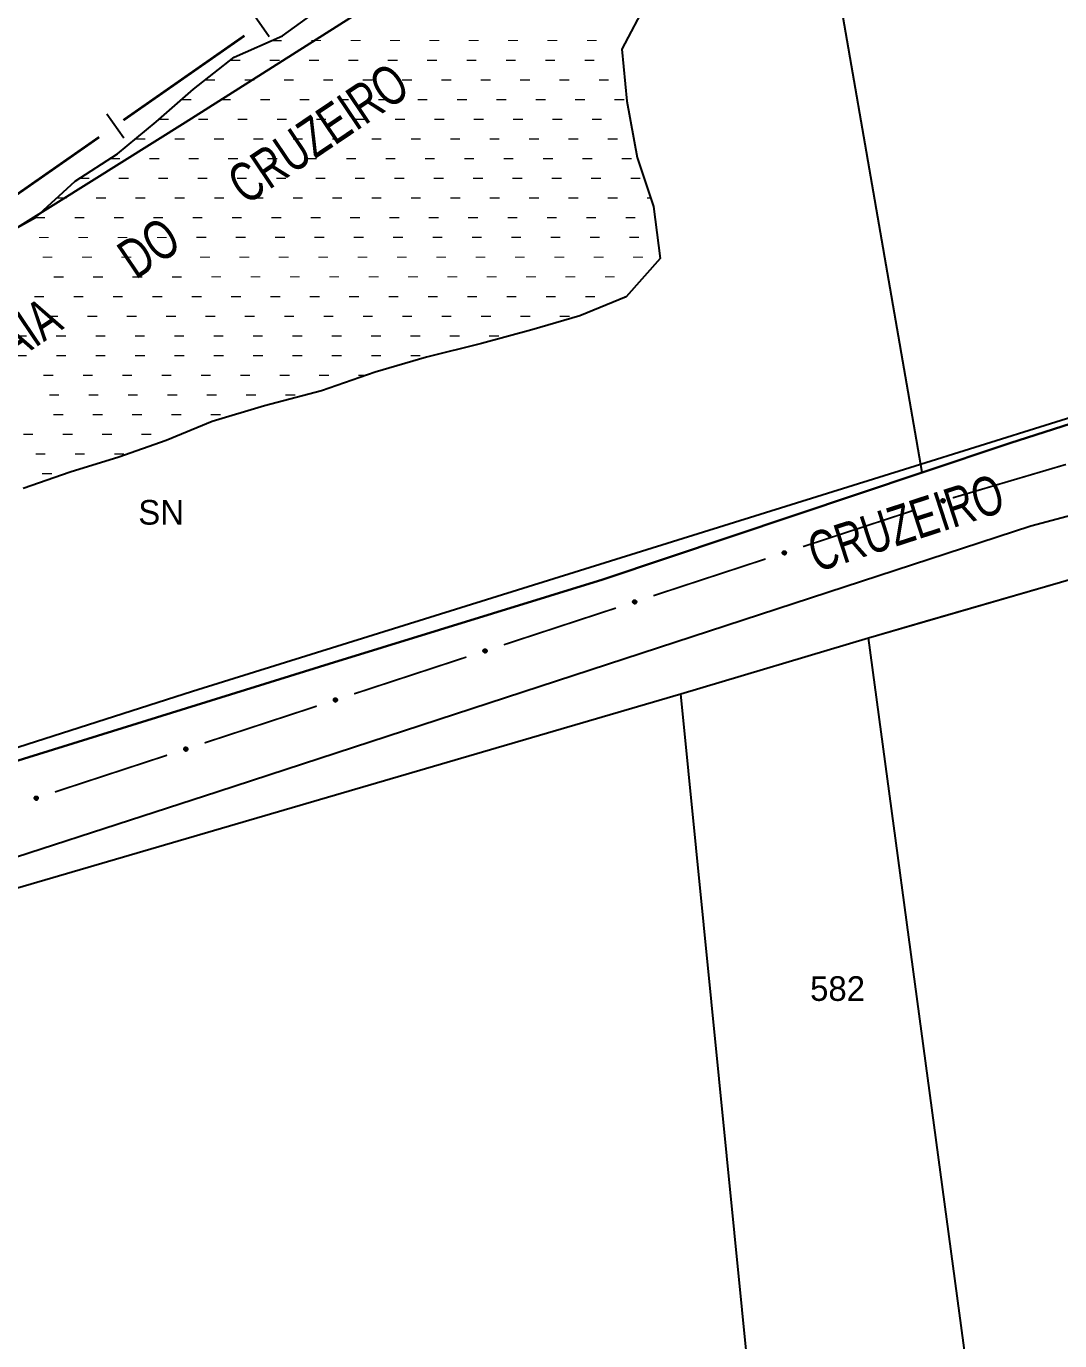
# Model space of a CAD drawing. Extents: x 201053 to 202535, y 4855063 to 4857394.
# Drawn here: x 201629.7 to 201734.7, y 4856941.5 to 4857075 of the extents above; entities that cross this region are included whole.
import ezdxf
from ezdxf.enums import TextEntityAlignment as Align

# ---------------------------------------------------------------- set-up
doc = ezdxf.new("R2010")
doc.units = 0
doc.header["$LTSCALE"] = 1.5
doc.header["$MEASUREMENT"] = 0
doc.linetypes.add('TRACO_00', pattern=[10, -10])
for name, color, linetype in [('CD_MALHA_LOTES', 7, 'CONTINUOUS'), ('HD-CURSO-PERENE', 170, 'CONTINUOUS'), ('HD-PRAIA', 251, 'CONTINUOUS'), ('HD-TXT-PRAIA', 7, 'CONTINUOUS'), ('LM-LIM-SETORES-BAIRROS', 250, 'CONTINUOUS'), ('RU-QUADRA', 210, 'CONTINUOUS'), ('SV-EIXO-RUA-PAV', 20, 'CONTINUOUS'), ('SV-RUA-PAVIM', 7, 'CONTINUOUS'), ('SV-TXT-RUA-PAV', 7, 'CONTINUOUS'), ('Th_NmrPort', 7, 'CONTINUOUS')]:
    doc.layers.add(name, color=color, linetype=linetype)
doc.styles.add('ARIAL', font='ARIAL.SHX')

# ---------------------------------------------------------------- blocks, each defined once
blk = doc.blocks.new('*X4')
at = {"layer": 'HD-PRAIA', "const_width": 0.13}
for points in [[(201654.69081, 4857073.542792), (201655.69081, 4857073.542867)], [(201658.69081, 4857073.543093), (201659.69081, 4857073.543168)], [(201662.69081, 4857073.543394), (201663.69081, 4857073.543469)], [(201666.69081, 4857073.543694), (201667.69081, 4857073.543769)], [(201670.69081, 4857073.543995), (201671.69081, 4857073.54407)], [(201674.69081, 4857073.544296), (201675.69081, 4857073.544371)], [(201678.69081, 4857073.544596), (201679.69081, 4857073.544672)], [(201682.69081, 4857073.544897), (201683.69081, 4857073.544972)], [(201686.69081, 4857073.545198), (201687.69081, 4857073.545273)], [(201690.69081, 4857073.545498), (201690.717335, 4857073.543152)], [(201650.460803, 4857071.542717), (201651.460803, 4857071.542788)], [(201654.460803, 4857071.543003), (201655.460803, 4857071.543074)], [(201658.460803, 4857071.543289), (201659.460803, 4857071.54336)], [(201662.460803, 4857071.543575), (201663.460803, 4857071.543646)], [(201666.460803, 4857071.543861), (201667.460803, 4857071.543932)], [(201670.460803, 4857071.544147), (201671.460803, 4857071.544218)], [(201674.460803, 4857071.544433), (201675.460803, 4857071.544504)], [(201678.460803, 4857071.544719), (201679.460803, 4857071.54479)], [(201682.460803, 4857071.545005), (201683.460803, 4857071.545076)], [(201686.460803, 4857071.545291), (201687.460803, 4857071.545363)], [(201647.909645, 4857069.542658), (201648.909645, 4857069.542727)], [(201651.909645, 4857069.542935), (201652.909645, 4857069.543004)], [(201655.909645, 4857069.543212), (201656.909645, 4857069.543281)], [(201659.909645, 4857069.543489), (201660.909645, 4857069.543558)], [(201663.909645, 4857069.543766), (201664.909645, 4857069.543835)], [(201667.909645, 4857069.544043), (201668.909645, 4857069.544112)], [(201671.909645, 4857069.544319), (201672.909645, 4857069.544389)], [(201675.909645, 4857069.544596), (201676.909645, 4857069.544666)], [(201679.909645, 4857069.544873), (201680.909645, 4857069.544942)], [(201683.909645, 4857069.54515), (201684.909645, 4857069.545219)], [(201687.909645, 4857069.545427), (201688.909645, 4857069.545496)], [(201645.495063, 4857067.542601), (201646.495063, 4857067.542668)], [(201649.495063, 4857067.54287), (201650.495063, 4857067.542937)], [(201653.495063, 4857067.543139), (201654.495063, 4857067.543206)], [(201657.495063, 4857067.543408), (201658.495063, 4857067.543475)], [(201661.495063, 4857067.543677), (201662.495063, 4857067.543744)], [(201665.495063, 4857067.543946), (201666.495063, 4857067.544013)], [(201669.495063, 4857067.544215), (201670.495063, 4857067.544282)], [(201673.495063, 4857067.544484), (201674.495063, 4857067.544551)], [(201677.495063, 4857067.544753), (201678.495063, 4857067.54482)], [(201681.495063, 4857067.545022), (201682.495063, 4857067.545089)], [(201685.495063, 4857067.545291), (201686.495063, 4857067.545358)], [(201689.495063, 4857067.54556), (201690.495063, 4857067.545627)], [(201643.199818, 4857065.542545), (201644.199818, 4857065.542611)], [(201647.199818, 4857065.542807), (201648.199818, 4857065.542872)], [(201651.199818, 4857065.543068), (201652.199818, 4857065.543134)], [(201655.199818, 4857065.54333), (201656.199818, 4857065.543395)], [(201659.199818, 4857065.543591), (201660.199818, 4857065.543657)], [(201663.199818, 4857065.543853), (201664.199818, 4857065.543918)], [(201667.199818, 4857065.544115), (201668.199818, 4857065.54418)], [(201671.199818, 4857065.544376), (201672.199818, 4857065.544441)], [(201675.199818, 4857065.544638), (201676.199818, 4857065.544703)], [(201679.199818, 4857065.544899), (201680.199818, 4857065.544965)], [(201683.199818, 4857065.545161), (201684.199818, 4857065.545226)], [(201687.199818, 4857065.545422), (201688.199818, 4857065.545488)], [(201640.812986, 4857063.542488), (201641.812986, 4857063.542552)], [(201644.812986, 4857063.542743), (201645.812986, 4857063.542806)], [(201648.812986, 4857063.542997), (201649.812986, 4857063.543061)], [(201652.812986, 4857063.543252), (201653.812986, 4857063.543315)], [(201656.812986, 4857063.543506), (201657.812986, 4857063.54357)], [(201660.812986, 4857063.543761), (201661.812986, 4857063.543825)], [(201664.812986, 4857063.544015), (201665.812986, 4857063.544079)], [(201668.812986, 4857063.54427), (201669.812986, 4857063.544334)], [(201672.812986, 4857063.544524), (201673.812986, 4857063.544588)], [(201676.812986, 4857063.544779), (201677.812986, 4857063.544843)], [(201680.812986, 4857063.545033), (201681.812986, 4857063.545097)], [(201684.812986, 4857063.545288), (201685.812986, 4857063.545352)], [(201688.812986, 4857063.545542), (201689.812986, 4857063.545606)], [(201638.236797, 4857061.54243), (201639.236797, 4857061.542491)], [(201642.236797, 4857061.542677), (201643.236797, 4857061.542739)], [(201646.236797, 4857061.542925), (201647.236797, 4857061.542987)], [(201650.236797, 4857061.543172), (201651.236797, 4857061.543234)], [(201654.236797, 4857061.54342), (201655.236797, 4857061.543482)], [(201658.236797, 4857061.543667), (201659.236797, 4857061.543729)], [(201662.236797, 4857061.543915), (201663.236797, 4857061.543977)], [(201666.236797, 4857061.544162), (201667.236797, 4857061.544224)], [(201670.236797, 4857061.54441), (201671.236797, 4857061.544472)], [(201674.236797, 4857061.544657), (201675.236797, 4857061.544719)], [(201678.236797, 4857061.544905), (201679.236797, 4857061.544967)], [(201682.236797, 4857061.545153), (201683.236797, 4857061.545214)], [(201686.236797, 4857061.5454), (201687.236797, 4857061.545462)], [(201690.236797, 4857061.545648), (201691.236797, 4857061.54571)], [(201635.128784, 4857059.542365), (201636.128784, 4857059.542425)], [(201639.128784, 4857059.542605), (201640.128784, 4857059.542665)], [(201643.128784, 4857059.542844), (201644.128784, 4857059.542904)], [(201647.128784, 4857059.543084), (201648.128784, 4857059.543144)], [(201651.128784, 4857059.543323), (201652.128784, 4857059.543383)], [(201655.128784, 4857059.543563), (201656.128784, 4857059.543623)], [(201659.128784, 4857059.543802), (201660.128784, 4857059.543862)], [(201663.128784, 4857059.544042), (201664.128784, 4857059.544102)], [(201667.128784, 4857059.544281), (201668.128784, 4857059.544341)], [(201671.128784, 4857059.544521), (201672.128784, 4857059.544581)], [(201675.128784, 4857059.54476), (201676.128784, 4857059.54482)], [(201679.128784, 4857059.545), (201680.128784, 4857059.54506)], [(201683.128784, 4857059.545239), (201684.128784, 4857059.545299)], [(201687.128784, 4857059.545479), (201688.128784, 4857059.545539)], [(201691.128784, 4857059.545718), (201692.128784, 4857059.545778)], [(201632.81911, 4857057.542309), (201633.81911, 4857057.542368)], [(201636.81911, 4857057.542543), (201637.81911, 4857057.542601)], [(201640.81911, 4857057.542777), (201641.81911, 4857057.542835)], [(201644.81911, 4857057.54301), (201645.81911, 4857057.543069)], [(201648.81911, 4857057.543244), (201649.81911, 4857057.543303)], [(201652.81911, 4857057.543478), (201653.81911, 4857057.543536)], [(201656.81911, 4857057.543711), (201657.81911, 4857057.54377)], [(201660.81911, 4857057.543945), (201661.81911, 4857057.544004)], [(201664.81911, 4857057.544179), (201665.81911, 4857057.544237)], [(201668.81911, 4857057.544412), (201669.81911, 4857057.544471)], [(201672.81911, 4857057.544646), (201673.81911, 4857057.544705)], [(201676.81911, 4857057.54488), (201677.81911, 4857057.544938)], [(201680.81911, 4857057.545114), (201681.81911, 4857057.545172)], [(201684.81911, 4857057.545347), (201685.81911, 4857057.545406)], [(201688.81911, 4857057.545581), (201689.81911, 4857057.545639)], [(201692.81911, 4857057.545815), (201693.189029, 4857057.542913)], [(201630.627862, 4857055.542254), (201631.627862, 4857055.542312)], [(201634.627862, 4857055.542483), (201635.627862, 4857055.542541)], [(201638.627862, 4857055.542712), (201639.627862, 4857055.54277)], [(201642.627862, 4857055.542941), (201643.627862, 4857055.542998)], [(201646.627862, 4857055.54317), (201647.627862, 4857055.543227)], [(201650.627862, 4857055.543399), (201651.627862, 4857055.543456)], [(201654.627862, 4857055.543628), (201655.627862, 4857055.543685)], [(201658.627862, 4857055.543857), (201659.627862, 4857055.543914)], [(201662.627862, 4857055.544086), (201663.627862, 4857055.544143)], [(201666.627862, 4857055.544315), (201667.627862, 4857055.544372)], [(201670.627862, 4857055.544544), (201671.627862, 4857055.544601)], [(201674.627862, 4857055.544772), (201675.627862, 4857055.54483)], [(201678.627862, 4857055.545001), (201679.627862, 4857055.545059)], [(201682.627862, 4857055.54523), (201683.627862, 4857055.545288)], [(201686.627862, 4857055.545459), (201687.627862, 4857055.545516)], [(201690.627862, 4857055.545688), (201691.627862, 4857055.545745)], [(201631.00569, 4857053.542408), (201632.00569, 4857053.542463)], [(201635.00569, 4857053.54263), (201636.00569, 4857053.542686)], [(201639.00569, 4857053.542852), (201640.00569, 4857053.542908)], [(201643.00569, 4857053.543075), (201644.00569, 4857053.54313)], [(201647.00569, 4857053.543297), (201648.00569, 4857053.543353)], [(201651.00569, 4857053.54352), (201652.00569, 4857053.543575)], [(201655.00569, 4857053.543742), (201656.00569, 4857053.543798)], [(201659.00569, 4857053.543964), (201660.00569, 4857053.54402)], [(201663.00569, 4857053.544187), (201664.00569, 4857053.544242)], [(201667.00569, 4857053.544409), (201668.00569, 4857053.544465)], [(201671.00569, 4857053.544631), (201672.00569, 4857053.544687)], [(201675.00569, 4857053.544854), (201676.00569, 4857053.544909)], [(201679.00569, 4857053.545076), (201680.00569, 4857053.545132)], [(201683.00569, 4857053.545299), (201684.00569, 4857053.545354)], [(201687.00569, 4857053.545521), (201688.00569, 4857053.545577)], [(201691.00569, 4857053.545743), (201692.00569, 4857053.545799)], [(201631.387108, 4857051.542549), (201632.387108, 4857051.542603)], [(201635.387108, 4857051.542765), (201636.387108, 4857051.542819)], [(201639.387108, 4857051.542982), (201640.387108, 4857051.543036)], [(201643.387108, 4857051.543198), (201644.387108, 4857051.543252)], [(201647.387108, 4857051.543414), (201648.387108, 4857051.543469)], [(201651.387108, 4857051.543631), (201652.387108, 4857051.543685)], [(201655.387108, 4857051.543847), (201656.387108, 4857051.543901)], [(201659.387108, 4857051.544064), (201660.387108, 4857051.544118)], [(201663.387108, 4857051.54428), (201664.387108, 4857051.544334)], [(201667.387108, 4857051.544497), (201668.387108, 4857051.544551)], [(201671.387108, 4857051.544713), (201672.387108, 4857051.544767)], [(201675.387108, 4857051.544929), (201676.387108, 4857051.544983)], [(201679.387108, 4857051.545146), (201680.387108, 4857051.5452)], [(201683.387108, 4857051.545362), (201684.387108, 4857051.545416)], [(201687.387108, 4857051.545579), (201688.387108, 4857051.545633)], [(201691.387108, 4857051.545795), (201692.387108, 4857051.545849)], [(201632.519418, 4857049.542698), (201633.519418, 4857049.542752)], [(201636.519418, 4857049.542913), (201637.519418, 4857049.542967)], [(201640.519418, 4857049.543127), (201641.519418, 4857049.543181)], [(201644.519418, 4857049.543342), (201645.519418, 4857049.543396)], [(201648.519418, 4857049.543557), (201649.519418, 4857049.54361)], [(201652.519418, 4857049.543771), (201653.519418, 4857049.543825)], [(201656.519418, 4857049.543986), (201657.519418, 4857049.54404)], [(201660.519418, 4857049.544201), (201661.519418, 4857049.544254)], [(201664.519418, 4857049.544415), (201665.519418, 4857049.544469)], [(201668.519418, 4857049.54463), (201669.519418, 4857049.544683)], [(201672.519418, 4857049.544844), (201673.519418, 4857049.544898)], [(201676.519418, 4857049.545059), (201677.519418, 4857049.545113)], [(201680.519417, 4857049.545274), (201681.519417, 4857049.545327)], [(201684.519417, 4857049.545488), (201685.519417, 4857049.545542)], [(201688.519417, 4857049.545703), (201689.519417, 4857049.545757)], [(201630.535408, 4857047.542644), (201631.535408, 4857047.542698)], [(201634.535408, 4857047.542859), (201635.535408, 4857047.542912)], [(201638.535408, 4857047.543073), (201639.535408, 4857047.543127)], [(201642.535408, 4857047.543287), (201643.535408, 4857047.543341)], [(201646.535408, 4857047.543502), (201647.535408, 4857047.543555)], [(201650.535408, 4857047.543716), (201651.535408, 4857047.54377)], [(201654.535408, 4857047.54393), (201655.535408, 4857047.543984)], [(201658.535408, 4857047.544145), (201659.535408, 4857047.544198)], [(201662.535408, 4857047.544359), (201663.535408, 4857047.544412)], [(201666.535408, 4857047.544573), (201667.535408, 4857047.544627)], [(201670.535408, 4857047.544788), (201671.535408, 4857047.544841)], [(201674.535408, 4857047.545002), (201675.535408, 4857047.545055)], [(201678.535408, 4857047.545216), (201679.535408, 4857047.54527)], [(201682.535408, 4857047.54543), (201683.535408, 4857047.545484)], [(201686.535408, 4857047.545645), (201687.535408, 4857047.545698)], [(201690.535408, 4857047.545859), (201690.72771, 4857047.542723)], [(201631.934442, 4857045.542813), (201632.934442, 4857045.542868)], [(201635.934442, 4857045.543031), (201636.934442, 4857045.543086)], [(201639.934442, 4857045.543249), (201640.934442, 4857045.543303)], [(201643.934442, 4857045.543467), (201644.934442, 4857045.543521)], [(201647.934442, 4857045.543684), (201648.934442, 4857045.543739)], [(201651.934442, 4857045.543902), (201652.934442, 4857045.543957)], [(201655.934442, 4857045.54412), (201656.934442, 4857045.544174)], [(201659.934442, 4857045.544338), (201660.934442, 4857045.544392)], [(201663.934442, 4857045.544555), (201664.934442, 4857045.54461)], [(201667.934442, 4857045.544773), (201668.934442, 4857045.544827)], [(201671.934442, 4857045.544991), (201672.934442, 4857045.545045)], [(201675.934442, 4857045.545208), (201676.934442, 4857045.545263)], [(201679.934442, 4857045.545426), (201680.934442, 4857045.545481)], [(201683.934442, 4857045.545644), (201684.934442, 4857045.545698)], [(201628.761936, 4857043.542773), (201629.761936, 4857043.542829)], [(201632.761936, 4857043.542996), (201633.761936, 4857043.543052)], [(201636.761936, 4857043.54322), (201637.761936, 4857043.543276)], [(201640.761936, 4857043.543444), (201641.761936, 4857043.5435)], [(201644.761936, 4857043.543668), (201645.761936, 4857043.543724)], [(201648.761936, 4857043.543891), (201649.761936, 4857043.543947)], [(201652.761936, 4857043.544115), (201653.761936, 4857043.544171)], [(201656.761936, 4857043.544339), (201657.761936, 4857043.544395)], [(201660.761936, 4857043.544562), (201661.761936, 4857043.544618)], [(201664.761936, 4857043.544786), (201665.761936, 4857043.544842)], [(201668.761936, 4857043.54501), (201669.761936, 4857043.545066)], [(201672.761936, 4857043.545234), (201673.761936, 4857043.54529)], [(201676.761936, 4857043.545457), (201677.761936, 4857043.545513)], [(201628.774945, 4857041.542956), (201629.774945, 4857041.543014)], [(201632.774945, 4857041.543186), (201633.774945, 4857041.543244)], [(201636.774945, 4857041.543416), (201637.774945, 4857041.543474)], [(201640.774945, 4857041.543647), (201641.774945, 4857041.543704)], [(201644.774945, 4857041.543877), (201645.774945, 4857041.543934)], [(201648.774945, 4857041.544107), (201649.774945, 4857041.544165)], [(201652.774945, 4857041.544337), (201653.774945, 4857041.544395)], [(201656.774945, 4857041.544567), (201657.774945, 4857041.544625)], [(201660.774945, 4857041.544798), (201661.774945, 4857041.544855)], [(201664.774945, 4857041.545028), (201665.774945, 4857041.545085)], [(201668.774945, 4857041.545258), (201669.774945, 4857041.545316)], [(201631.474832, 4857039.54335), (201632.474832, 4857039.543408)], [(201635.474832, 4857039.543583), (201636.474832, 4857039.543641)], [(201639.474832, 4857039.543816), (201640.474832, 4857039.543874)], [(201643.474832, 4857039.544049), (201644.474832, 4857039.544107)], [(201647.474832, 4857039.544282), (201648.474832, 4857039.54434)], [(201651.474832, 4857039.544515), (201652.474832, 4857039.544573)], [(201655.474832, 4857039.544748), (201656.474832, 4857039.544806)], [(201659.474832, 4857039.544981), (201660.474832, 4857039.545039)], [(201663.474832, 4857039.545214), (201664.213258, 4857039.542326)], [(201632.059698, 4857037.543557), (201633.059698, 4857037.543617)], [(201636.059698, 4857037.543795), (201637.059698, 4857037.543855)], [(201640.059698, 4857037.544033), (201641.059698, 4857037.544093)], [(201644.059698, 4857037.544272), (201645.059698, 4857037.544331)], [(201648.059698, 4857037.54451), (201649.059698, 4857037.544569)], [(201652.059698, 4857037.544748), (201653.059698, 4857037.544807)], [(201656.059698, 4857037.544986), (201657.059698, 4857037.545046)], [(201632.477232, 4857035.543795), (201633.477232, 4857035.543857)], [(201636.477232, 4857035.544041), (201637.477232, 4857035.544103)], [(201640.477232, 4857035.544287), (201641.477232, 4857035.544348)], [(201644.477232, 4857035.544533), (201645.477232, 4857035.544594)], [(201648.477232, 4857035.544778), (201649.477232, 4857035.54484)], [(201629.423528, 4857033.543781), (201630.423528, 4857033.543844)], [(201633.423528, 4857033.544032), (201634.423528, 4857033.544095)], [(201637.423528, 4857033.544284), (201638.423528, 4857033.544347)], [(201641.423528, 4857033.544535), (201642.423528, 4857033.544598)], [(201630.665536, 4857031.544037), (201631.665536, 4857031.544102)], [(201634.665536, 4857031.544295), (201635.665536, 4857031.54436)], [(201638.665536, 4857031.544553), (201639.665536, 4857031.544617)], [(201631.327446, 4857029.544316), (201632.327446, 4857029.544382)]]:
    blk.add_lwpolyline(points, dxfattribs=at)

msp = doc.modelspace()

# ---------------------------------------------------------------- linework, layer by layer
at = {"layer": 'CD_MALHA_LOTES', "linetype": 'Continuous', "flags": 128}
for points in [[(201569.73, 4857017.18), (201570.05, 4857017.33), (201606.96, 4857040.89), (201645.86, 4857065.22), (201694.69, 4857096.17), (201707.79, 4857104.38)], [(201720.76, 4857029.67), (201707.79, 4857104.38)], [(201741.2, 4857036.35), (201729.66, 4857032.65), (201720.76, 4857029.67)], [(201720.76, 4857029.67), (201688.31, 4857018.8), (201660.51, 4857010.23), (201603.9, 4856992.69), (201578.12, 4856984.5)], [(201715.31, 4857012.89), (201721.1, 4857014.59), (201734.81, 4857018.55)], [(201696.24, 4857007.19), (201715.31, 4857012.89)], [(201734.68, 4856869.2), (201715.31, 4857012.89)], [(201620.8, 4856985.18), (201696.24, 4857007.19)], [(201710.23, 4856866.78), (201696.24, 4857007.19)]]:
    msp.add_lwpolyline(points, dxfattribs=at)
at = {"layer": 'HD-CURSO-PERENE', "linetype": 'Continuous'}
msp.add_polyline3d([(201626.06, 4857053.02, 2.07), (201630.66, 4857055.56, 2.07), (201634.69, 4857059.26, 2.07), (201639.01, 4857062.04, 2.07), (201642.91, 4857065.29, 2.07), (201646.72, 4857068.61, 2.07), (201650.84, 4857071.84, 2.07), (201655.77, 4857074.02, 2.07), (201660.02, 4857077.1, 2.07), (201664.01, 4857080.14, 2.07), (201668.56, 4857082.42, 2.07), (201673.12, 4857084.61, 2.07), (201678.25, 4857087.26, 2.07), (201682.1, 4857090.54, 2.07), (201686.73, 4857093.38, 2.07), (201691.33, 4857096.31, 2.07), (201696.41, 4857098.94, 2.07), (201701.06, 4857101.23, 2.07), (201706, 4857104.3, 2.07), (201710.25, 4857107.26, 2.07), (201714.72, 4857109.81, 2.07), (201719.41, 4857111.79, 2.07), (201723.44, 4857115.09, 2.07), (201728.27, 4857117.29, 2.07)], dxfattribs=at)
at = {"layer": 'HD-PRAIA', "linetype": 'TRACO_00'}
for points in [[(201626.06, 4857053.02, 3.62), (201630.66, 4857055.56, 3.62), (201634.69, 4857059.26, 3.62), (201639.01, 4857062.04, 3.62), (201642.91, 4857065.29, 3.62), (201646.72, 4857068.61, 3.62), (201650.84, 4857071.84, 3.62), (201655.77, 4857074.02, 3.62), (201660.02, 4857077.1, 3.62)], [(201692.79, 4857077.46, 3.74), (201690.25, 4857072.66, 3.7), (201690.75, 4857067.4, 3.7), (201691.81, 4857061.68, 3.66), (201693.47, 4857056.7, 3.66), (201694.15, 4857051.42, 3.68), (201690.69, 4857047.5, 3.64), (201685.99, 4857045.6, 3.64), (201681.09, 4857044.16, 3.66), (201675.99, 4857042.78, 3.68), (201670.39, 4857041.38, 3.66), (201665.17, 4857039.88, 3.66), (201659.73, 4857037.96, 3.68), (201653.93, 4857036.46, 3.64), (201648.61, 4857034.86, 3.56), (201643.95, 4857032.94, 3.52), (201639.13, 4857031.24, 3.52), (201634.19, 4857029.72, 3.54), (201629.41, 4857028.04, 3.54)]]:
    msp.add_polyline3d(points, dxfattribs=at)
at = {"layer": 'LM-LIM-SETORES-BAIRROS'}
for points in [[(201652.680356, 4857076.406528), (201654.396319, 4857073.945741)], [(201637.915636, 4857066.11075), (201639.631599, 4857063.649964)]]:
    msp.add_lwpolyline(points, dxfattribs=at)
at = {"layer": 'LM-LIM-SETORES-BAIRROS', "const_width": 0.25}
for points in [[(201651.897813, 4857074.032159), (201639.593879, 4857065.452345)], [(201637.133093, 4857063.736382), (201624.829159, 4857055.156567)]]:
    msp.add_lwpolyline(points, dxfattribs=at)
at = {"layer": 'RU-QUADRA', "linetype": 'Continuous'}
for points in [[(201694.69, 4857096.17), (201645.86, 4857065.22), (201606.96, 4857040.89)], [(201603.9, 4856992.69), (201660.51, 4857010.23), (201688.31, 4857018.8), (201720.76, 4857029.67), (201729.66, 4857032.65), (201741.2, 4857036.35), (201756.37, 4857041.22), (201816.46, 4857058.76), (201837.51, 4857064.84), (201861.75, 4857071.84)]]:
    msp.add_lwpolyline(points, dxfattribs=at)
at = {"layer": 'RU-QUADRA', "linetype": 'Continuous', "flags": 128}
msp.add_lwpolyline([(201620.8, 4856985.18), (201696.24, 4857007.19), (201715.31, 4857012.89), (201734.81, 4857018.55), (201757.79, 4857025.29), (201786.85, 4857033.88), (201811.69, 4857041.17), (201815.84, 4856989.19), (201817.18, 4856973.89), (201819.21, 4856950.73), (201820.43, 4856936.79)], dxfattribs=at)
at = {"layer": 'SV-EIXO-RUA-PAV', "const_width": 0.18}
for points in [[(201723.871112, 4857027.099494), (201735.380535, 4857030.495551)], [(201708.657683, 4857022.14591), (201720.060969, 4857025.882895)], [(201693.453301, 4857017.163262), (201704.856588, 4857020.900248)], [(201678.248919, 4857012.180615), (201689.652206, 4857015.917601)], [(201663.044538, 4857007.197968), (201674.447824, 4857010.934953)], [(201647.840156, 4857002.215321), (201659.243442, 4857005.952306)], [(201632.635774, 4856997.232674), (201644.03906, 4857000.969659)]]:
    msp.add_lwpolyline(points, dxfattribs=at)
at = {"layer": 'SV-EIXO-RUA-PAV'}
for points in [[(201722.72104, 4857026.874918), (201722.743811, 4857026.918202), (201722.772233, 4857026.950746), (201722.803751, 4857026.971066), (201722.836284, 4857026.981761), (201722.8708, 4857026.988953), (201722.907199, 4857026.988526), (201722.947493, 4857026.979104), (201722.991072, 4857026.956566), (201723.022497, 4857026.92526), (201723.044072, 4857026.895426), (201723.057177, 4857026.862144), (201723.063602, 4857026.828497), (201723.061909, 4857026.790703), (201723.051962, 4857026.749962), (201723.028238, 4857026.706689), (201723.000155, 4857026.674975), (201722.969154, 4857026.656121), (201722.935611, 4857026.643158), (201722.900286, 4857026.636238), (201722.864558, 4857026.636862), (201722.823557, 4857026.646951), (201722.781157, 4857026.670932), (201722.749206, 4857026.69858), (201722.729921, 4857026.729309), (201722.717903, 4857026.762619), (201722.710268, 4857026.79715), (201722.709174, 4857026.833757), (201722.72104, 4857026.874918)], [(201706.586319, 4857021.582941), (201706.607792, 4857021.626883), (201706.635233, 4857021.660259), (201706.666132, 4857021.681508), (201706.698333, 4857021.693165), (201706.73262, 4857021.701381), (201706.769015, 4857021.702038), (201706.809571, 4857021.693819), (201706.853802, 4857021.672587), (201706.886144, 4857021.64223), (201706.908598, 4857021.613051), (201706.922687, 4857021.580174), (201706.93011, 4857021.546733), (201706.929542, 4857021.508905), (201706.920812, 4857021.467886), (201706.898386, 4857021.423927), (201706.871259, 4857021.391391), (201706.840833, 4857021.371623), (201706.80769, 4857021.357668), (201706.772586, 4857021.349699), (201706.736856, 4857021.349261), (201706.695573, 4857021.358125), (201706.652478, 4857021.380834), (201706.619719, 4857021.407519), (201706.599528, 4857021.437661), (201706.586524, 4857021.470599), (201706.577865, 4857021.504887), (201706.575682, 4857021.541445), (201706.586319, 4857021.582941)], [(201691.381937, 4857016.600294), (201691.40341, 4857016.644236), (201691.430851, 4857016.677611), (201691.461751, 4857016.69886), (201691.493951, 4857016.710518), (201691.528238, 4857016.718734), (201691.564633, 4857016.719391), (201691.605189, 4857016.711172), (201691.649421, 4857016.68994), (201691.681763, 4857016.659582), (201691.704216, 4857016.630404), (201691.718305, 4857016.597526), (201691.725728, 4857016.564085), (201691.72516, 4857016.526257), (201691.71643, 4857016.485239), (201691.694004, 4857016.441279), (201691.666878, 4857016.408744), (201691.636451, 4857016.388975), (201691.603308, 4857016.37502), (201691.568204, 4857016.367052), (201691.532474, 4857016.366614), (201691.491191, 4857016.375478), (201691.448096, 4857016.398187), (201691.415337, 4857016.424872), (201691.395146, 4857016.455013), (201691.382142, 4857016.487951), (201691.373484, 4857016.52224), (201691.3713, 4857016.558798), (201691.381937, 4857016.600294)], [(201676.177555, 4857011.617647), (201676.199029, 4857011.661589), (201676.22647, 4857011.694964), (201676.257369, 4857011.716213), (201676.28957, 4857011.727871), (201676.323856, 4857011.736087), (201676.360251, 4857011.736743), (201676.400807, 4857011.728524), (201676.445039, 4857011.707293), (201676.477381, 4857011.676935), (201676.499834, 4857011.647757), (201676.513923, 4857011.614879), (201676.521346, 4857011.581438), (201676.520778, 4857011.54361), (201676.512048, 4857011.502592), (201676.489623, 4857011.458632), (201676.462496, 4857011.426097), (201676.432069, 4857011.406328), (201676.398927, 4857011.392373), (201676.363822, 4857011.384405), (201676.328092, 4857011.383966), (201676.286809, 4857011.392831), (201676.243714, 4857011.41554), (201676.210955, 4857011.442225), (201676.190765, 4857011.472366), (201676.17776, 4857011.505304), (201676.169102, 4857011.539593), (201676.166919, 4857011.576151), (201676.177555, 4857011.617647)], [(201660.973173, 4857006.634999), (201660.994647, 4857006.678942), (201661.022088, 4857006.712317), (201661.052987, 4857006.733566), (201661.085188, 4857006.745223), (201661.119474, 4857006.753439), (201661.155869, 4857006.754096), (201661.196426, 4857006.745877), (201661.240657, 4857006.724646), (201661.272999, 4857006.694288), (201661.295452, 4857006.665109), (201661.309541, 4857006.632232), (201661.316965, 4857006.598791), (201661.316396, 4857006.560963), (201661.307666, 4857006.519944), (201661.285241, 4857006.475985), (201661.258114, 4857006.443449), (201661.227687, 4857006.423681), (201661.194545, 4857006.409726), (201661.159441, 4857006.401758), (201661.123711, 4857006.401319), (201661.082427, 4857006.410184), (201661.039332, 4857006.432892), (201661.006573, 4857006.459578), (201660.986383, 4857006.489719), (201660.973379, 4857006.522657), (201660.96472, 4857006.556946), (201660.962537, 4857006.593504), (201660.973173, 4857006.634999)], [(201645.768791, 4857001.652352), (201645.790265, 4857001.696294), (201645.817706, 4857001.72967), (201645.848605, 4857001.750919), (201645.880806, 4857001.762576), (201645.915092, 4857001.770792), (201645.951488, 4857001.771449), (201645.992044, 4857001.76323), (201646.036275, 4857001.741998), (201646.068617, 4857001.711641), (201646.09107, 4857001.682462), (201646.105159, 4857001.649585), (201646.112583, 4857001.616144), (201646.112015, 4857001.578316), (201646.103284, 4857001.537297), (201646.080859, 4857001.493338), (201646.053732, 4857001.460802), (201646.023305, 4857001.441034), (201645.990163, 4857001.427079), (201645.955059, 4857001.419111), (201645.919329, 4857001.418672), (201645.878045, 4857001.427536), (201645.83495, 4857001.450245), (201645.802191, 4857001.47693), (201645.782001, 4857001.507072), (201645.768997, 4857001.54001), (201645.760338, 4857001.574298), (201645.758155, 4857001.610856), (201645.768791, 4857001.652352)], [(201630.56441, 4856996.669705), (201630.585883, 4856996.713647), (201630.613324, 4856996.747022), (201630.644223, 4856996.768271), (201630.676424, 4856996.779929), (201630.710711, 4856996.788145), (201630.747106, 4856996.788802), (201630.787662, 4856996.780583), (201630.831893, 4856996.759351), (201630.864235, 4856996.728994), (201630.886689, 4856996.699815), (201630.900778, 4856996.666938), (201630.908201, 4856996.633496), (201630.907633, 4856996.595668), (201630.898903, 4856996.55465), (201630.876477, 4856996.51069), (201630.84935, 4856996.478155), (201630.818923, 4856996.458386), (201630.785781, 4856996.444431), (201630.750677, 4856996.436463), (201630.714947, 4856996.436025), (201630.673663, 4856996.444889), (201630.630569, 4856996.467598), (201630.597809, 4856996.494283), (201630.577619, 4856996.524424), (201630.564615, 4856996.557363), (201630.555956, 4856996.591651), (201630.553773, 4856996.628209), (201630.56441, 4856996.669705)]]:
    msp.add_lwpolyline(points, close=True, dxfattribs=at)
for points in [[(201722.709174, 4857026.833757), (201722.991072, 4857026.956566)], [(201722.710268, 4857026.79715), (201723.022497, 4857026.92526)], [(201722.714298, 4857026.816657), (201723.002264, 4857026.940039)], [(201722.716422, 4857026.852851), (201722.966435, 4857026.965034)], [(201722.717408, 4857026.782007), (201723.028009, 4857026.910645)], [(201722.717903, 4857026.762619), (201723.044072, 4857026.895426)], [(201722.72104, 4857026.874918), (201722.947493, 4857026.979104)], [(201722.726526, 4857026.746285), (201723.049678, 4857026.875781)], [(201722.729921, 4857026.729309), (201723.057177, 4857026.862144)], [(201722.734402, 4857026.897991), (201722.920372, 4857026.981318)], [(201722.74311, 4857026.714189), (201723.057637, 4857026.843985)], [(201722.743811, 4857026.918202), (201722.907199, 4857026.988526)], [(201722.749206, 4857026.69858), (201723.063602, 4857026.828497)], [(201722.759933, 4857026.936824), (201722.880788, 4857026.985288)], [(201722.767546, 4857026.68441), (201723.058516, 4857026.807255)], [(201722.772233, 4857026.950746), (201722.8708, 4857026.988953)], [(201722.781157, 4857026.670932), (201723.061909, 4857026.790703)], [(201722.805607, 4857026.661495), (201723.05416, 4857026.76898)], [(201722.823557, 4857026.646951), (201723.051962, 4857026.749962)], [(201722.848666, 4857026.645747), (201723.032791, 4857026.725685)], [(201722.864558, 4857026.636862), (201723.028238, 4857026.706689)], [(201722.886404, 4857026.638388), (201723.008182, 4857026.688547)], [(201722.900286, 4857026.636238), (201723.000155, 4857026.674975)], [(201706.575682, 4857021.541445), (201706.853802, 4857021.672587)], [(201706.577865, 4857021.504887), (201706.886144, 4857021.64223)], [(201706.581313, 4857021.524505), (201706.86548, 4857021.6564)], [(201706.582359, 4857021.560746), (201706.828924, 4857021.680318)], [(201706.585453, 4857021.489964), (201706.892089, 4857021.627786)], [(201706.586319, 4857021.582941), (201706.809571, 4857021.693819)], [(201706.586524, 4857021.470599), (201706.908598, 4857021.613051)], [(201706.595629, 4857021.454529), (201706.914785, 4857021.593582)], [(201706.598988, 4857021.606401), (201706.782396, 4857021.695225)], [(201706.599528, 4857021.437661), (201706.922687, 4857021.580174)], [(201706.607792, 4857021.626883), (201706.769015, 4857021.702038)], [(201706.613161, 4857021.42294), (201706.923687, 4857021.562037)], [(201706.619719, 4857021.407519), (201706.93011, 4857021.546733)], [(201706.623353, 4857021.645976), (201706.742712, 4857021.698015)], [(201706.635233, 4857021.660259), (201706.73262, 4857021.701381)], [(201706.638472, 4857021.393901), (201706.925658, 4857021.525349)], [(201706.652478, 4857021.380834), (201706.929542, 4857021.508905)], [(201706.677198, 4857021.372129), (201706.922443, 4857021.486961)], [(201706.695573, 4857021.358125), (201706.920812, 4857021.467886)], [(201706.720706, 4857021.357669), (201706.902371, 4857021.443049)], [(201706.736856, 4857021.349261), (201706.898386, 4857021.423927)], [(201706.758647, 4857021.351436), (201706.878878, 4857021.405196)], [(201706.772586, 4857021.349699), (201706.871259, 4857021.391391)], [(201691.3713, 4857016.558798), (201691.649421, 4857016.68994)], [(201691.373484, 4857016.52224), (201691.681763, 4857016.659582)], [(201691.376931, 4857016.541858), (201691.661098, 4857016.673753)], [(201691.377978, 4857016.578099), (201691.624542, 4857016.697671)], [(201691.381071, 4857016.507316), (201691.687707, 4857016.645138)], [(201691.381937, 4857016.600294), (201691.605189, 4857016.711172)], [(201691.382142, 4857016.487951), (201691.704216, 4857016.630404)], [(201691.391247, 4857016.471881), (201691.710403, 4857016.610934)], [(201691.394606, 4857016.623754), (201691.578015, 4857016.712578)], [(201691.395146, 4857016.455013), (201691.718305, 4857016.597526)], [(201691.40341, 4857016.644236), (201691.564633, 4857016.719391)], [(201691.408779, 4857016.440293), (201691.719305, 4857016.579389)], [(201691.418971, 4857016.663329), (201691.53833, 4857016.715368)], [(201691.430851, 4857016.677611), (201691.528238, 4857016.718734)], [(201691.415337, 4857016.424872), (201691.725728, 4857016.564085)], [(201691.434091, 4857016.411253), (201691.721276, 4857016.542702)], [(201691.448096, 4857016.398187), (201691.72516, 4857016.526257)], [(201691.472816, 4857016.389482), (201691.718061, 4857016.504314)], [(201691.491191, 4857016.375478), (201691.71643, 4857016.485239)], [(201691.516325, 4857016.375022), (201691.69799, 4857016.460402)], [(201691.532474, 4857016.366614), (201691.694004, 4857016.441279)], [(201691.554265, 4857016.368788), (201691.674496, 4857016.422549)], [(201691.568204, 4857016.367052), (201691.666878, 4857016.408744)], [(201676.166919, 4857011.576151), (201676.445039, 4857011.707293)], [(201676.169102, 4857011.539593), (201676.477381, 4857011.676935)], [(201676.172549, 4857011.559211), (201676.456717, 4857011.691105)], [(201676.173596, 4857011.595452), (201676.42016, 4857011.715024)], [(201676.176689, 4857011.524669), (201676.483325, 4857011.662491)], [(201676.177555, 4857011.617647), (201676.400807, 4857011.728524)], [(201676.17776, 4857011.505304), (201676.499834, 4857011.647757)], [(201676.186866, 4857011.489234), (201676.506021, 4857011.628287)], [(201676.190224, 4857011.641107), (201676.373633, 4857011.729931)], [(201676.190765, 4857011.472366), (201676.513923, 4857011.614879)], [(201676.199029, 4857011.661589), (201676.360251, 4857011.736743)], [(201676.204397, 4857011.457645), (201676.514923, 4857011.596742)], [(201676.210955, 4857011.442225), (201676.521346, 4857011.581438)], [(201676.214589, 4857011.680682), (201676.333949, 4857011.732721)], [(201676.22647, 4857011.694964), (201676.323856, 4857011.736087)], [(201676.229709, 4857011.428606), (201676.516895, 4857011.560054)], [(201676.243714, 4857011.41554), (201676.520778, 4857011.54361)], [(201676.268434, 4857011.406835), (201676.51368, 4857011.521667)], [(201676.286809, 4857011.392831), (201676.512048, 4857011.502592)], [(201676.311943, 4857011.392374), (201676.493608, 4857011.477755)], [(201676.328092, 4857011.383966), (201676.489623, 4857011.458632)], [(201676.349884, 4857011.386141), (201676.470115, 4857011.439901)], [(201676.363822, 4857011.384405), (201676.462496, 4857011.426097)], [(201660.962537, 4857006.593504), (201661.240657, 4857006.724646)], [(201660.96472, 4857006.556946), (201661.272999, 4857006.694288)], [(201660.968167, 4857006.576563), (201661.252335, 4857006.708458)], [(201660.969214, 4857006.612804), (201661.215778, 4857006.732376)], [(201660.972307, 4857006.542022), (201661.278943, 4857006.679844)], [(201660.973173, 4857006.634999), (201661.196426, 4857006.745877)], [(201660.973379, 4857006.522657), (201661.295452, 4857006.665109)], [(201660.982484, 4857006.506587), (201661.30164, 4857006.64564)], [(201660.985843, 4857006.65846), (201661.169251, 4857006.747283)], [(201660.986383, 4857006.489719), (201661.309541, 4857006.632232)], [(201660.994647, 4857006.678942), (201661.155869, 4857006.754096)], [(201661.000015, 4857006.474998), (201661.310541, 4857006.614095)], [(201661.006573, 4857006.459578), (201661.316965, 4857006.598791)], [(201661.010207, 4857006.698035), (201661.129567, 4857006.750073)], [(201661.022088, 4857006.712317), (201661.119474, 4857006.753439)], [(201661.025327, 4857006.445959), (201661.312513, 4857006.577407)], [(201661.039332, 4857006.432892), (201661.316396, 4857006.560963)], [(201661.064052, 4857006.424187), (201661.309298, 4857006.539019)], [(201661.082427, 4857006.410184), (201661.307666, 4857006.519944)], [(201661.107561, 4857006.409727), (201661.289226, 4857006.495108)], [(201661.123711, 4857006.401319), (201661.285241, 4857006.475985)], [(201661.145502, 4857006.403494), (201661.265733, 4857006.457254)], [(201661.159441, 4857006.401758), (201661.258114, 4857006.443449)], [(201645.758155, 4857001.610856), (201646.036275, 4857001.741998)], [(201645.760338, 4857001.574298), (201646.068617, 4857001.711641)], [(201645.763785, 4857001.593916), (201646.047953, 4857001.725811)], [(201645.764832, 4857001.630157), (201646.011396, 4857001.749729)], [(201645.767925, 4857001.559375), (201646.074561, 4857001.697197)], [(201645.768791, 4857001.652352), (201645.992044, 4857001.76323)], [(201645.768997, 4857001.54001), (201646.09107, 4857001.682462)], [(201645.778102, 4857001.52394), (201646.097258, 4857001.662993)], [(201645.781461, 4857001.675813), (201645.964869, 4857001.764636)], [(201645.782001, 4857001.507072), (201646.105159, 4857001.649585)], [(201645.790265, 4857001.696294), (201645.951488, 4857001.771449)], [(201645.795634, 4857001.492351), (201646.106159, 4857001.631448)], [(201645.802191, 4857001.47693), (201646.112583, 4857001.616144)], [(201645.805826, 4857001.715388), (201645.925185, 4857001.767426)], [(201645.817706, 4857001.72967), (201645.915092, 4857001.770792)], [(201645.820945, 4857001.463312), (201646.108131, 4857001.59476)], [(201645.83495, 4857001.450245), (201646.112015, 4857001.578316)], [(201645.85967, 4857001.44154), (201646.104916, 4857001.556372)], [(201645.878045, 4857001.427536), (201646.103284, 4857001.537297)], [(201645.903179, 4857001.42708), (201646.084844, 4857001.51246)], [(201645.919329, 4857001.418672), (201646.080859, 4857001.493338)], [(201645.94112, 4857001.420847), (201646.061351, 4857001.474607)], [(201645.955059, 4857001.419111), (201646.053732, 4857001.460802)], [(201630.553773, 4856996.628209), (201630.831893, 4856996.759351)], [(201630.555956, 4856996.591651), (201630.864235, 4856996.728994)], [(201630.559404, 4856996.611269), (201630.843571, 4856996.743164)], [(201630.56045, 4856996.64751), (201630.807014, 4856996.767082)], [(201630.563544, 4856996.576727), (201630.870179, 4856996.71455)], [(201630.56441, 4856996.669705), (201630.787662, 4856996.780583)], [(201630.564615, 4856996.557363), (201630.886689, 4856996.699815)], [(201630.57372, 4856996.541292), (201630.892876, 4856996.680346)], [(201630.577079, 4856996.693165), (201630.760487, 4856996.781989)], [(201630.577619, 4856996.524424), (201630.900778, 4856996.666938)], [(201630.585883, 4856996.713647), (201630.747106, 4856996.788802)], [(201630.591252, 4856996.509704), (201630.901778, 4856996.648801)], [(201630.597809, 4856996.494283), (201630.908201, 4856996.633496)], [(201630.601444, 4856996.73274), (201630.720803, 4856996.784779)], [(201630.613324, 4856996.747022), (201630.710711, 4856996.788145)], [(201630.616563, 4856996.480664), (201630.903749, 4856996.612113)], [(201630.630569, 4856996.467598), (201630.907633, 4856996.595668)], [(201630.655289, 4856996.458893), (201630.900534, 4856996.573725)], [(201630.673663, 4856996.444889), (201630.898903, 4856996.55465)], [(201630.698797, 4856996.444433), (201630.880462, 4856996.529813)], [(201630.714947, 4856996.436025), (201630.876477, 4856996.51069)], [(201630.736738, 4856996.438199), (201630.856969, 4856996.49196)], [(201630.750677, 4856996.436463), (201630.84935, 4856996.478155)]]:
    msp.add_lwpolyline(points, dxfattribs=at)
at = {"layer": 'SV-RUA-PAVIM', "linetype": 'Continuous'}
for points in [[(201872.02, 4857074.5, 2.72), (201839.44, 4857067.1, 2.72), (201776.7, 4857048.02, 3.13), (201719.52, 4857030.16, 3.45), (201646.61, 4857007.45, 4.07), (201601.48, 4856992.97, 6.88)], [(201619.73, 4856987.73, 5.43), (201649.18, 4856997.27, 4.35), (201731.81, 4857024.25, 3.06), (201808.83, 4857044.79, 2.79)]]:
    msp.add_polyline3d(points, dxfattribs=at)

# ---------------------------------------------------------------- block references
at = {"layer": 'HD-PRAIA'}
msp.add_blockref('*X4', (0, 0), dxfattribs=at)

# ---------------------------------------------------------------- texts
at = {"layer": 'HD-TXT-PRAIA', "style": 'ARIAL', "width": 0.7}
msp.add_text('PRAIA        DO       CRUZEIRO', height=4, rotation=34, dxfattribs=at).set_placement((201623.93, 4857037.8))
at = {"layer": 'SV-TXT-RUA-PAV', "style": 'ARIAL', "width": 0.7}
msp.add_text('CRUZEIRO', height=4, rotation=18, dxfattribs=at).set_placement((201710.013138, 4857019.517507))
at = {"layer": 'Th_NmrPort', "color": 1}
for s, p in [('SN', (201641.107719, 4857025.6352)), ('582', (201709.377748, 4856977.269214))]:
    msp.add_text(s, height=2.5, dxfattribs=at).set_placement(p, align=Align.MIDDLE_LEFT)

doc.saveas('drawing.dxf')
